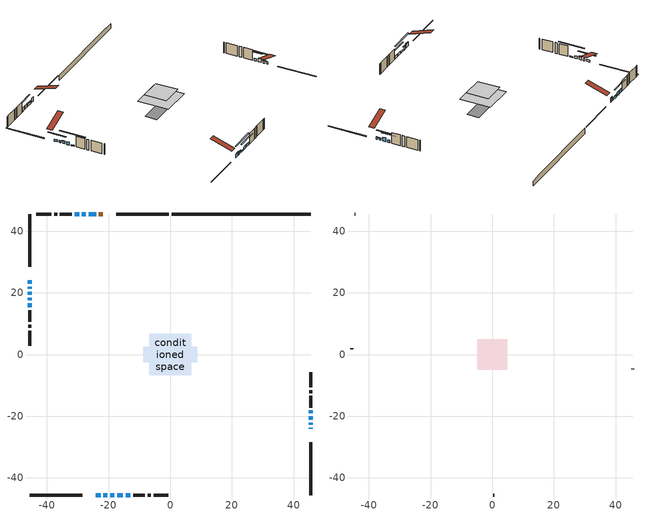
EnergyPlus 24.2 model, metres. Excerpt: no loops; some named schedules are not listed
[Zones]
conditioned space
 floor adiabatic (AdiabaticFloorConstruction): -6.8,-6.8 -6.8,6.8 6.8,6.8 6.8,-6.8 z3.36
 floor foundation (Slab1 construction): -8.69,-2.59 -8.69,2.59 8.69,2.59 8.69,-2.59 z-1.52
 wall outside (RimJoist1 construction): -0.45,45.59 -17.55,45.59 / -45.59,-45.59 -28.48,-45.59 / -45.59,45.59 -45.59,28.48 / 45.59,-45.59 45.59,-28.48 z0.92:1.22
 wall outside (AdiabaticWallConstruction 1): -21.92,45.59 -23.15,45.59 z0.92:2.95
 wall outside (AdiabaticWallConstruction): 45.59,-24.12 45.59,-23.69 / -21.66,-45.59 -20.44,-45.59 / -45.59,20.43 -45.59,19.41 / -45.59,18.48 -45.59,17.56 / 45.59,-19.08 45.59,-18.16 / -17.26,-45.59 -15.43,-45.59 / -14.51,-45.59 -12.98,-45.59 z0.92:2.14; -24.11,-45.59 -22.59,-45.59 z0.92:2.44; -45.59,24.11 -45.59,22.89 / 45.59,-22.76 45.59,-22.15 / -24.08,45.59 -26.52,45.59 / -45.59,21.97 -45.59,21.35 z0.92:1.84; -19.51,-45.59 -18.19,-45.59 / -45.59,16.64 -45.59,15.32 z0.92:1.43; 45.59,-21.22 45.59,-20 / -27.45,45.59 -28.67,45.59 / -29.59,45.59 -31.07,45.59 z0.92:2.62
 wall outside (Wall1 construction): -32,45.59 -35.78,45.59 / -12.05,-45.59 -8.27,-45.59 / -45.59,14.39 -45.59,10.6 / 45.59,-17.23 45.59,-13.45 z0.92:5.8
 wall outside (Wall2 construction): -36.71,45.59 -37.7,45.59 / -7.34,-45.59 -6.35,-45.59 / -45.59,9.67 -45.59,8.68 / 45.59,-12.52 45.59,-11.53 z0.92:5.8
 wall outside (Wall3 construction): -38.63,45.59 -43.48,45.59 / -5.42,-45.59 -0.57,-45.59 / -45.59,7.75 -45.59,2.9 / 45.59,-10.6 45.59,-5.75 z0.92:5.8
 wall foundation (FoundationWall1 construction): 0.48,45.59,-1.52 0.48,45.59,0.92 41.08,45.59,0.92 41.08,45.59,0.62 45.59,45.59,0.62 45.59,45.59,-1.52
 window (WindowConstruction 13): 45.59,-24.11 45.59,-23.69 z0.92:2.14
 window (WindowConstruction 6): -24.11,-45.59 -22.59,-45.59 z0.92:2.44
 window (WindowConstruction 7): -45.59,24.11 -45.59,22.89 z0.92:1.83
 window (WindowConstruction 8): 45.59,-22.76 45.59,-22.15 z0.92:1.83
 window (WindowConstruction 9): -24.08,45.59 -26.52,45.59 z0.92:1.83
 window (WindowConstruction 10): -21.66,-45.59 -20.44,-45.59 z0.92:2.14
 window (WindowConstruction 11): -45.59,21.97 -45.59,21.36 z0.92:1.83
 window (WindowConstruction 12): -45.59,20.43 -45.59,19.41 z0.92:2.14
 window (WindowConstruction 15): -19.51,-45.59 -18.19,-45.59 z0.92:1.43
 window (WindowConstruction 14): -45.59,18.48 -45.59,17.57 z0.92:2.14
 window (WindowConstruction 16): -45.59,16.64 -45.59,15.32 z0.92:1.43
 window (WindowConstruction): 45.59,-21.22 45.59,-20 z0.92:2.62
 window (WindowConstruction 1): 45.59,-19.08 45.59,-18.16 z0.92:2.14
 window (WindowConstruction 2): -27.45,45.59 -28.67,45.59 z0.92:2.62
 window (WindowConstruction 3): -29.6,45.59 -31.07,45.59 z0.92:2.62
 window (WindowConstruction 4): -17.26,-45.59 -15.44,-45.59 z0.92:2.14
 window (WindowConstruction 5): -14.51,-45.59 -12.98,-45.59 z0.92:2.14
 door (Door): -21.93,45.59 -23.15,45.59 z0.92:2.95
 ceiling adiabatic (AdiabaticFloorConstruction): 6.8,-6.8 6.8,6.8 -6.8,6.8 -6.8,-6.8 z3.36
attic - vented
 floor to conditioned space (Floor1 construction Reversed): -4.89,-4.89 -4.89,4.89 4.89,4.89 4.89,-4.89 z5.8
 wall outside (Wall4 construction): -44.41,45.59 -44.66,45.59 / 0.36,-45.59 0.61,-45.59 / -45.59,1.97 -45.59,1.72 / 45.59,-4.82 45.59,-4.57 z0.92:5.8
 roof outside (Roof1 construction): -21,45.59,5.8 -21,36.06,8.97 -18.48,36.06,8.97 -18.48,45.59,5.8; -25.04,-45.59,5.8 -25.04,-36.06,8.97 -27.56,-36.06,8.97 -27.56,-45.59,5.8; -45.59,25.04,5.8 -36.06,25.04,8.97 -36.06,27.56,8.97 -45.59,27.56,5.8; 45.59,-25.04,5.8 36.06,-25.04,8.97 36.06,-27.56,8.97 45.59,-27.56,5.8
shading: -22.39,-45.59 -24.31,-45.59 -24.31,-46 -22.39,-46 z2.65; -45.59,20.26 -45.59,26.75 -46,26.75 -46,20.26 z4.47; 45.59,-21.95 45.59,-22.96 46,-22.96 46,-21.95 z2.04; -26.72,45.59 -23.88,45.59 -23.88,46 -26.72,46 z2.04; -20.24,-45.59 -21.86,-45.59 -21.86,-46 -20.24,-46 z2.34; -45.59,18.72 -45.59,24.61 -46,24.61 -46,18.72 z4.47; -45.59,19.21 -45.59,20.63 -46,20.63 -46,19.21 z2.34; -13.11,-45.59 -24.59,-45.59 -24.59,-46 -13.11,-46 z6.51; -45.59,10.24 -45.59,21.72 -46,21.72 -46,10.24 z6.51; 45.59,-17.37 45.59,-23.86 46,-23.86 46,-17.37 z5.26; 45.59,-15.52 45.59,-21.72 46,-21.72 46,-15.52 z4.78; -31.31,45.59 -24.81,45.59 -24.81,46 -31.31,46 z5.26; -33.71,45.59 -26.96,45.59 -26.96,46 -33.71,46 z5.26; -12.8,-45.59 -19.9,-45.59 -19.9,-46 -12.8,-46 z4.78; -10.34,-45.59 -17.15,-45.59 -17.15,-46 -10.34,-46 z4.78
[Building]
Building 1: Terrain=Suburbs
[Site:Location]
Edmonton Intl AP_AB: Latitude {deg}=53.31; Longitude {deg}=-113.58; Time Zone {hr}=-7; Elevation {m}=723; Keep Site Location Information=Yes
[Site:GroundTemperature:Shallow]
-1.56185, -3.61833, -3.78302, -2.80711, 1.11059, 5.01004, 8.39065, 10.5322, 10.7141, 8.97234, 5.67794, 1.89811
[Site:WaterMainsTemperature]
Calculation Method=Schedule; Temperature Schedule=mains temperature schedule
[Material] Roughness=Rough; Thermal Absorptance=0.9
Name | Thickness {m} | Conductivity {W/m-K} | Density {kg/m3} | Specific Heat {J/kg-K} | Solar Absorptance | Visible Absorptance
asphalt or fiberglass shingles | 0.00635 | 0.162714 | 1121.4 | 1465.45 | 0.4 | 0.4
ceiling stud and cavity | 0.1397 | 0.0798965 | 65.682 | 1177.47 | 0.7 | 0.7
concrete 4.0 in. | 0.1016 | 1.803125 | 2242.8 | 837.4 | 0.7 | 0.7
concrete 8.0 in. | 0.2032 | 1.803125 | 2242.8 | 837.4 | 0.7 | 0.7
door material | 0.04445 | 0.327969 | 512.64 | 1214.23 | 0.7 | 0.7
exterior vertical ins | 0.0460229 | 0.029427 | 32.04 | 1214.23 | 0.7 | 0.7
floor covering | 0.0127 | 0.0433444 | 54.468 | 1339.84 | 0.6 | 0.6
floor rigid ins; wall rigid ins | 0.512978 | 0.029427 | 32.04 | 1214.23 | 0.7 | 0.7
floor stud and cavity | 0.1397 | 1.75129 | 37.0049 | 1207.88 | 0.7 | 0.7
furniture material conditioned space 1 | 0.1524 | 0.115458 | 640.8 | 1214.23 | 0.6 | 0.6
gypsum board | 0.0127 | 0.160291 | 801 | 837.4 | 0.6 | 0.6
gypsum board 1 | 0.0127 | 0.160291 | 801 | 837.4 | 0.7 | 0.7
osb sheathing 0.5 in. | 0.0127 | 0.115458 | 512.64 | 1214.23 | 0.7 | 0.7
osb sheathing 0.75 in. | 0.01905 | 0.115458 | 512.64 | 1214.23 | 0.7 | 0.7
osb sheathing 2.0 in. | 0.0508 | 0.115458 | 512.64 | 1214.23 | 0.7 | 0.7
rim joist stud and cavity | 0.0508 | 0.0296634 | 125.044 | 1163.47 | 0.6 | 0.6
wall stud and cavity | 0.1397 | 0.0937807 | 139.0536 | 1170.24 | 0.7 | 0.7
wall stud and cavity 1 | 0.1397 | 0.110654 | 139.0536 | 1170.24 | 0.7 | 0.7
wall stud and cavity 2 | 0.1397 | 0.09367 | 139.0536 | 1170.24 | 0.7 | 0.7
wall stud and cavity 3 | 0.0889 | 6.1454 | 50.32683 | 1063.81 | 0.6 | 0.6
wall stud and cavity 4 | 0.0889 | 0.380278 | 52.3479 | 1209.89 | 0.7 | 0.7
wall stud and cavity 5 | 0.0889 | 0.391764 | 83.0341 | 1211.67 | 0.7 | 0.7
wood siding | 0.0254 | 0.102417 | 544.68 | 1172.36 | 0.4 | 0.4
wood siding 1 | 0.00254 | 0.102417 | 544.68 | 1172.36 | 0.4 | 0.4
wood siding 2; wood siding 3; wood siding 4 | 0.0254 | 0.102417 | 544.68 | 1172.36 | 0.7 | 0.7
[WindowMaterial:SimpleGlazingSystem]
Name | U-Factor {W/m2-K} | Solar Heat Gain Coefficient
WindowMaterial | 1.98844 | 0.45
WindowMaterial 1 | 2.07474 | 0.43
WindowMaterial 10 | 2.13095 | 0.42
WindowMaterial 11 | 5.521855 | 0.62
WindowMaterial 2 | 1.96232 | 0.45
WindowMaterial 3 | 1.99979 | 0.45
WindowMaterial 4 | 1.97083 | 0.45
WindowMaterial 5 | 2.99685 | 0.54
WindowMaterial 6 | 2.205903 | 0.4
WindowMaterial 7 | 2.02761 | 0.44
WindowMaterial 8 | 2.22464 | 0.4
WindowMaterial 9 | 2.54715 | 0.34
[Construction]
AdiabaticFloorConstruction: floor stud and cavity, floor rigid ins, osb sheathing 0.75 in., floor covering
AdiabaticWallConstruction: wood siding 3, wall rigid ins, wall stud and cavity 4, gypsum board
AdiabaticWallConstruction 1: wood siding 4, wall rigid ins, wall stud and cavity 4, gypsum board
Door: door material
Floor1 construction Reversed: gypsum board, ceiling stud and cavity
FoundationWall1 construction: concrete 8.0 in., gypsum board 1
furniture construction conditioned space 1: furniture material conditioned space 1
PartitionWallConstruction: gypsum board, wall stud and cavity 5, gypsum board
RimJoist1 construction: wood siding 2, osb sheathing 2.0 in., rim joist stud and cavity
Roof1 construction: asphalt or fiberglass shingles
Slab1 construction: concrete 4.0 in.
Wall1 construction: wood siding, osb sheathing 0.5 in., wall stud and cavity, gypsum board
Wall2 construction: wood siding, osb sheathing 0.5 in., wall stud and cavity 1, gypsum board
Wall3 construction: wood siding, osb sheathing 0.5 in., wall stud and cavity 2, gypsum board
Wall4 construction: wood siding 1, wall stud and cavity 3
WindowConstruction; WindowConstruction 2: WindowMaterial
WindowConstruction 1; WindowConstruction 4; WindowConstruction 9: WindowMaterial 1
WindowConstruction 10: WindowMaterial 7
WindowConstruction 11; WindowConstruction 8: WindowMaterial 6
WindowConstruction 12: WindowMaterial 8
WindowConstruction 13: WindowMaterial 9
WindowConstruction 14: WindowMaterial 10
WindowConstruction 15; WindowConstruction 16: WindowMaterial 11
WindowConstruction 3: WindowMaterial 2
WindowConstruction 5: WindowMaterial 3
WindowConstruction 6: WindowMaterial 4
WindowConstruction 7: WindowMaterial 5
[Zone] Multiplier=1; Part of Total Floor Area=Yes
Name | Volume {m3}
attic - vented | 49.4271
conditioned space | 713.2
[Space]
Name | Zone | Volume {m3}
attic - vented 1 | attic - vented | 49.4271
conditioned space 1 | conditioned space | 713.2
[ZoneInfiltration:EffectiveLeakageArea]
infil attic - vented 1: Zone or Space=attic - vented 1; Schedule=Always On Discrete; Effective Air Leakage Area {cm2}=3332.52; Stack Coefficient=0.000560112; Wind Coefficient=1.59903e-05
[ZoneMixing]
whole house fan mix: Zone or Space=attic - vented; Schedule=Always On Continuous; Design Flow Rate Calculation Method=Flow/Zone; Design Flow Rate {m3/s}=0; Source Zone or Space=conditioned space
[SurfaceProperty:ExposedFoundationPerimeter]
Slab1: Exposed Perimeter Calculation Method=TotalExposedPerimeter; Total Exposed Perimeter {m}=45.11
[InternalMass] Zone or ZoneList=conditioned space; Space or SpaceList=conditioned space 1
Name | Construction | Surface Area {m2}
furniture mass conditioned space 1 | furniture construction conditioned space 1 | 109.964
partition wall mass | PartitionWallConstruction | 274.91
[Lights]
interior lighting: Zone or ZoneList or Space or SpaceList=conditioned space 1; Schedule=interior lighting schedule; Design Level Calculation Method=LightingLevel; Lighting Level {W}=343.2; Return Air Fraction=0; Fraction Radiant=0.6; Fraction Visible=0.2; Fraction Replaceable=1
[People]
occupants: Zone or ZoneList or Space or SpaceList=conditioned space 1; Number of People Schedule=occupants schedule; Number of People Calculation Method=People; Number of People=3; Fraction Radiant=0.314171; Sensible Heat Fraction=0.56303; Activity Level Schedule=occupants activity schedule; Carbon Dioxide Generation Rate {m3/s-W}=0; Enable ASHRAE 55 Comfort Warnings=No; Mean Radiant Temperature Calculation Type=EnclosureAveraged
[ElectricEquipment] Zone or ZoneList or Space or SpaceList=conditioned space 1; Design Level Calculation Method=EquipmentLevel
Name | Schedule | Design Level {W} | Fraction Latent | Fraction Radiant | Fraction Lost
clothes dryer | clothes dryer schedule | 140.772 | 0.015 | 0.081 | 0.85
clothes washer | clothes washer schedule | 32.1985 | 0.03 | 0.162 | 0.7
cooking range | cooking range schedule | 215.147 | 0.08 | 0.432 | 0.2
dishwasher | dishwasher schedule | 66.8632 | 0.3 | 0.18 | 0.4
fridge | fridge schedule | 72.9452 | 0 | 0.6 | 0
mech vent bath fan 0 | mech vent bath fan 0 schedule | 50.2 | 0 | 0 | 1
mech vent bath fan 1 | mech vent bath fan 1 schedule | 50.2 | 0 | 0 | 1
mech vent house fan | mech vent house fan schedule | 0 | 0 | 0 | 1
mech vent house fan cfis | mech vent house fan cfis schedule | 0 | 0 | 0 | 0
mech vent range fan 0 | mech vent range fan 0 schedule | 57 | 0 | 0 | 1
misc plug loads | misc plug loads schedule | 494.7 | 0.045 | 0.513 | 0.1
whole house fan | Always On Discrete | 0 | 0 | 0 | 1
[OtherEquipment] Zone or ZoneList or Space or SpaceList=conditioned space 1; Design Level Calculation Method=EquipmentLevel
Name | Fuel Type | Schedule | Design Level {W} | Fraction Latent | Fraction Radiant | Fraction Lost
clothes dryer 1 | Electricity | clothes dryer schedule | 0 | 0.015 | 0.081 | 0.85
cooking range 1 | Electricity | cooking range schedule | 0 | 0.08 | 0.432 | 0.2
general water use latent | None | general water use schedule | 62.594 | 1 | 0 | 0
general water use sensible | None | general water use schedule | -61.6891 | 0 | 0.6 | 0
mech vent house fan latent load | None | Always On Discrete | 0 | 1 | 0 | 0
mech vent house fan sensible load | None | Always On Discrete | 0 | 0 | 0 | 0
water heater energy adjustment1 | NaturalGas | Always On Discrete | 0.01 | 0 | 0 | 1
[ZoneInfiltration:DesignFlowRate] Zone or ZoneList or Space or SpaceList=conditioned space 1; Schedule=Always On Discrete; Design Flow Rate Calculation Method=Flow/Zone; Design Flow Rate {m3/s}=0
infil flow; natural vent flow; whole house fan flow
[Foundation:Kiva]
Foundation Kiva 1: Initial Indoor Air Temperature {C}=18; Wall Height Above Grade {m}=0.919978; Wall Depth Below Slab {m}=0.2032; Custom Block Material Name 1=exterior vertical ins; Custom Block Depth 1 {m}=2.43998; Custom Block X Position 1 {m}=0.2159; Custom Block Z Position 1 {m}=0
[Foundation:Kiva:Settings]
Soil Conductivity {W/m-K}=0.849921; Soil Density {kg/m3}=1842.3; Soil Specific Heat {J/kg-K}=418.7; Ground Solar Absorptivity=0.9; Ground Thermal Absorptivity=0.9; Ground Surface Roughness {m}=0.03; Far-Field Width {m}=40; Deep-Ground Boundary Condition=ZeroFlux; Deep-Ground Depth {m}=40; Minimum Cell Dimension {m}=0.2; Maximum Cell Growth Coefficient=3; Simulation Timestep=Timestep
[Exterior:Lights]
exterior lighting: Schedule=exterior lighting schedule; Design Level {W}=75.6
[Schedule:Constant]
Name | Hourly Value
Always On Continuous; mech vent house fan schedule; mech vent house fan cfis schedule; Always On Discrete | 1
occupants activity schedule | 117.228
fridge schedule | 0
[Schedule:Week:Daily]
interior lighting schedule Week Rule - Jan1-Jan27: interior lighting schedule day, interior lighting schedule day, interior lighting schedule day, interior lighting schedule day, interior lighting schedule day, interior lighting schedule day, interior lighting schedule day, interior lighting schedule default day, interior lighting schedule default day, interior lighting schedule default day, interior lighting schedule default day, interior lighting schedule default day
interior lighting schedule Week Rule - Jan28-Feb3: interior lighting schedule day, interior lighting schedule day, interior lighting schedule day, interior lighting schedule day, interior lighting schedule day 1, interior lighting schedule day 1, interior lighting schedule day 1, interior lighting schedule default day, interior lighting schedule default day, interior lighting schedule default day, interior lighting schedule default day, interior lighting schedule default day
interior lighting schedule Week Rule - Feb4-Feb24: interior lighting schedule day 1, interior lighting schedule day 1, interior lighting schedule day 1, interior lighting schedule day 1, interior lighting schedule day 1, interior lighting schedule day 1, interior lighting schedule day 1, interior lighting schedule default day, interior lighting schedule default day, interior lighting schedule default day, interior lighting schedule default day, interior lighting schedule default day
interior lighting schedule Week Rule - Feb25-Mar3: interior lighting schedule day 1, interior lighting schedule day 1, interior lighting schedule day 1, interior lighting schedule day 1, interior lighting schedule day 2, interior lighting schedule day 2, interior lighting schedule day 2, interior lighting schedule default day, interior lighting schedule default day, interior lighting schedule default day, interior lighting schedule default day, interior lighting schedule default day
interior lighting schedule Week Rule - Mar4-Mar31: interior lighting schedule day 2, interior lighting schedule day 2, interior lighting schedule day 2, interior lighting schedule day 2, interior lighting schedule day 2, interior lighting schedule day 2, interior lighting schedule day 2, interior lighting schedule default day, interior lighting schedule default day, interior lighting schedule default day, interior lighting schedule default day, interior lighting schedule default day
interior lighting schedule Week Rule - Apr1-Apr28: interior lighting schedule day 3, interior lighting schedule day 3, interior lighting schedule day 3, interior lighting schedule day 3, interior lighting schedule day 3, interior lighting schedule day 3, interior lighting schedule day 3, interior lighting schedule default day, interior lighting schedule default day, interior lighting schedule default day, interior lighting schedule default day, interior lighting schedule default day
interior lighting schedule Week Rule - Apr29-May5: interior lighting schedule day 3, interior lighting schedule day 3, interior lighting schedule day 4, interior lighting schedule day 4, interior lighting schedule day 4, interior lighting schedule day 4, interior lighting schedule day 4, interior lighting schedule default day, interior lighting schedule default day, interior lighting schedule default day, interior lighting schedule default day, interior lighting schedule default day
interior lighting schedule Week Rule - May6-May26: interior lighting schedule day 4, interior lighting schedule day 4, interior lighting schedule day 4, interior lighting schedule day 4, interior lighting schedule day 4, interior lighting schedule day 4, interior lighting schedule day 4, interior lighting schedule default day, interior lighting schedule default day, interior lighting schedule default day, interior lighting schedule default day, interior lighting schedule default day
interior lighting schedule Week Rule - May27-Jun2: interior lighting schedule day 4, interior lighting schedule day 4, interior lighting schedule day 4, interior lighting schedule day 4, interior lighting schedule day 4, interior lighting schedule day 5, interior lighting schedule day 5, interior lighting schedule default day, interior lighting schedule default day, interior lighting schedule default day, interior lighting schedule default day, interior lighting schedule default day
interior lighting schedule Week Rule - Jun3-Jun30: interior lighting schedule day 5, interior lighting schedule day 5, interior lighting schedule day 5, interior lighting schedule day 5, interior lighting schedule day 5, interior lighting schedule day 5, interior lighting schedule day 5, interior lighting schedule default day, interior lighting schedule default day, interior lighting schedule default day, interior lighting schedule default day, interior lighting schedule default day
interior lighting schedule Week Rule - Jul1-Jul28: interior lighting schedule day 6, interior lighting schedule day 6, interior lighting schedule day 6, interior lighting schedule day 6, interior lighting schedule day 6, interior lighting schedule day 6, interior lighting schedule day 6, interior lighting schedule default day, interior lighting schedule default day, interior lighting schedule default day, interior lighting schedule default day, interior lighting schedule default day
interior lighting schedule Week Rule - Jul29-Aug4: interior lighting schedule day 6, interior lighting schedule day 6, interior lighting schedule day 6, interior lighting schedule day 7, interior lighting schedule day 7, interior lighting schedule day 7, interior lighting schedule day 7, interior lighting schedule default day, interior lighting schedule default day, interior lighting schedule default day, interior lighting schedule default day, interior lighting schedule default day
interior lighting schedule Week Rule - Aug5-Aug25: interior lighting schedule day 7, interior lighting schedule day 7, interior lighting schedule day 7, interior lighting schedule day 7, interior lighting schedule day 7, interior lighting schedule day 7, interior lighting schedule day 7, interior lighting schedule default day, interior lighting schedule default day, interior lighting schedule default day, interior lighting schedule default day, interior lighting schedule default day
interior lighting schedule Week Rule - Aug26-Sep1: interior lighting schedule day 7, interior lighting schedule day 7, interior lighting schedule day 7, interior lighting schedule day 7, interior lighting schedule day 7, interior lighting schedule day 7, interior lighting schedule day 8, interior lighting schedule default day, interior lighting schedule default day, interior lighting schedule default day, interior lighting schedule default day, interior lighting schedule default day
interior lighting schedule Week Rule - Sep2-Sep29: interior lighting schedule day 8, interior lighting schedule day 8, interior lighting schedule day 8, interior lighting schedule day 8, interior lighting schedule day 8, interior lighting schedule day 8, interior lighting schedule day 8, interior lighting schedule default day, interior lighting schedule default day, interior lighting schedule default day, interior lighting schedule default day, interior lighting schedule default day
interior lighting schedule Week Rule - Sep30-Oct6: interior lighting schedule day 8, interior lighting schedule day 9, interior lighting schedule day 9, interior lighting schedule day 9, interior lighting schedule day 9, interior lighting schedule day 9, interior lighting schedule day 9, interior lighting schedule default day, interior lighting schedule default day, interior lighting schedule default day, interior lighting schedule default day, interior lighting schedule default day
interior lighting schedule Week Rule - Oct7-Oct27: interior lighting schedule day 9, interior lighting schedule day 9, interior lighting schedule day 9, interior lighting schedule day 9, interior lighting schedule day 9, interior lighting schedule day 9, interior lighting schedule day 9, interior lighting schedule default day, interior lighting schedule default day, interior lighting schedule default day, interior lighting schedule default day, interior lighting schedule default day
interior lighting schedule Week Rule - Oct28-Nov3: interior lighting schedule day 9, interior lighting schedule day 9, interior lighting schedule day 9, interior lighting schedule day 9, interior lighting schedule day 10, interior lighting schedule day 10, interior lighting schedule day 10, interior lighting schedule default day, interior lighting schedule default day, interior lighting schedule default day, interior lighting schedule default day, interior lighting schedule default day
interior lighting schedule Week Rule - Nov4-Nov24: interior lighting schedule day 10, interior lighting schedule day 10, interior lighting schedule day 10, interior lighting schedule day 10, interior lighting schedule day 10, interior lighting schedule day 10, interior lighting schedule day 10, interior lighting schedule default day, interior lighting schedule default day, interior lighting schedule default day, interior lighting schedule default day, interior lighting schedule default day
interior lighting schedule Week Rule - Nov25-Dec1: interior lighting schedule day 10, interior lighting schedule day 10, interior lighting schedule day 10, interior lighting schedule day 10, interior lighting schedule day 10, interior lighting schedule day 10, interior lighting schedule day 11, interior lighting schedule default day, interior lighting schedule default day, interior lighting schedule default day, interior lighting schedule default day, interior lighting schedule default day
interior lighting schedule Week Rule - Dec2-Dec31: interior lighting schedule day 11, interior lighting schedule day 11, interior lighting schedule day 11, interior lighting schedule day 11, interior lighting schedule day 11, interior lighting schedule day 11, interior lighting schedule day 11, interior lighting schedule default day, interior lighting schedule default day, interior lighting schedule default day, interior lighting schedule default day, interior lighting schedule default day
occupants schedule Week Rule - Jan1-Dec31: occupants schedule day, occupants schedule day, occupants schedule day, occupants schedule day, occupants schedule day, occupants schedule day, occupants schedule day, occupants schedule default day, occupants schedule default day, occupants schedule default day, occupants schedule default day, occupants schedule default day
clothes dryer schedule Week Rule - Jan1-Dec31: clothes dryer schedule day, clothes dryer schedule day, clothes dryer schedule day, clothes dryer schedule day, clothes dryer schedule day, clothes dryer schedule day, clothes dryer schedule day, clothes dryer schedule default day, clothes dryer schedule default day, clothes dryer schedule default day, clothes dryer schedule default day, clothes dryer schedule default day
clothes washer schedule Week Rule - Jan1-Dec31: clothes washer schedule day, clothes washer schedule day, clothes washer schedule day, clothes washer schedule day, clothes washer schedule day, clothes washer schedule day, clothes washer schedule day, clothes washer schedule default day, clothes washer schedule default day, clothes washer schedule default day, clothes washer schedule default day, clothes washer schedule default day
cooking range schedule Week Rule - Jan1-Dec31: cooking range schedule day, cooking range schedule day, cooking range schedule day, cooking range schedule day, cooking range schedule day, cooking range schedule day, cooking range schedule day, cooking range schedule default day, cooking range schedule default day, cooking range schedule default day, cooking range schedule default day, cooking range schedule default day
dishwasher schedule Week Rule - Jan1-Dec31: dishwasher schedule day, dishwasher schedule day, dishwasher schedule day, dishwasher schedule day, dishwasher schedule day, dishwasher schedule day, dishwasher schedule day, dishwasher schedule default day, dishwasher schedule default day, dishwasher schedule default day, dishwasher schedule default day, dishwasher schedule default day
mech vent bath fan 0 schedule Week Rule - Jan1-Dec31: mech vent bath fan 0 schedule day, mech vent bath fan 0 schedule day, mech vent bath fan 0 schedule day, mech vent bath fan 0 schedule day, mech vent bath fan 0 schedule day, mech vent bath fan 0 schedule day, mech vent bath fan 0 schedule day, mech vent bath fan 0 schedule default day, mech vent bath fan 0 schedule default day, mech vent bath fan 0 schedule default day, mech vent bath fan 0 schedule default day, mech vent bath fan 0 schedule default day
mech vent bath fan 1 schedule Week Rule - Jan1-Dec31: mech vent bath fan 1 schedule day, mech vent bath fan 1 schedule day, mech vent bath fan 1 schedule day, mech vent bath fan 1 schedule day, mech vent bath fan 1 schedule day, mech vent bath fan 1 schedule day, mech vent bath fan 1 schedule day, mech vent bath fan 1 schedule default day, mech vent bath fan 1 schedule default day, mech vent bath fan 1 schedule default day, mech vent bath fan 1 schedule default day, mech vent bath fan 1 schedule default day
mech vent range fan 0 schedule Week Rule - Jan1-Dec31: mech vent range fan 0 schedule day, mech vent range fan 0 schedule day, mech vent range fan 0 schedule day, mech vent range fan 0 schedule day, mech vent range fan 0 schedule day, mech vent range fan 0 schedule day, mech vent range fan 0 schedule day, mech vent range fan 0 schedule default day, mech vent range fan 0 schedule default day, mech vent range fan 0 schedule default day, mech vent range fan 0 schedule default day, mech vent range fan 0 schedule default day
misc plug loads schedule Week Rule - Jan1-Dec31: misc plug loads schedule day, misc plug loads schedule day, misc plug loads schedule day, misc plug loads schedule day, misc plug loads schedule day, misc plug loads schedule day, misc plug loads schedule day, misc plug loads schedule default day, misc plug loads schedule default day, misc plug loads schedule default day, misc plug loads schedule default day, misc plug loads schedule default day
general water use schedule Week Rule - Jan1-Dec31: general water use schedule day, general water use schedule day, general water use schedule day, general water use schedule day, general water use schedule day, general water use schedule day, general water use schedule day, general water use schedule default day, general water use schedule default day, general water use schedule default day, general water use schedule default day, general water use schedule default day
exterior lighting schedule Week Rule - Jan1-Jan27: exterior lighting schedule day, exterior lighting schedule day, exterior lighting schedule day, exterior lighting schedule day, exterior lighting schedule day, exterior lighting schedule day, exterior lighting schedule day, exterior lighting schedule default day, exterior lighting schedule default day, exterior lighting schedule default day, exterior lighting schedule default day, exterior lighting schedule default day
exterior lighting schedule Week Rule - Jan28-Feb3: exterior lighting schedule day, exterior lighting schedule day, exterior lighting schedule day, exterior lighting schedule day, exterior lighting schedule day 1, exterior lighting schedule day 1, exterior lighting schedule day 1, exterior lighting schedule default day, exterior lighting schedule default day, exterior lighting schedule default day, exterior lighting schedule default day, exterior lighting schedule default day
exterior lighting schedule Week Rule - Feb4-Feb24: exterior lighting schedule day 1, exterior lighting schedule day 1, exterior lighting schedule day 1, exterior lighting schedule day 1, exterior lighting schedule day 1, exterior lighting schedule day 1, exterior lighting schedule day 1, exterior lighting schedule default day, exterior lighting schedule default day, exterior lighting schedule default day, exterior lighting schedule default day, exterior lighting schedule default day
exterior lighting schedule Week Rule - Feb25-Mar3: exterior lighting schedule day 1, exterior lighting schedule day 1, exterior lighting schedule day 1, exterior lighting schedule day 1, exterior lighting schedule day 2, exterior lighting schedule day 2, exterior lighting schedule day 2, exterior lighting schedule default day, exterior lighting schedule default day, exterior lighting schedule default day, exterior lighting schedule default day, exterior lighting schedule default day
exterior lighting schedule Week Rule - Mar4-Mar31: exterior lighting schedule day 2, exterior lighting schedule day 2, exterior lighting schedule day 2, exterior lighting schedule day 2, exterior lighting schedule day 2, exterior lighting schedule day 2, exterior lighting schedule day 2, exterior lighting schedule default day, exterior lighting schedule default day, exterior lighting schedule default day, exterior lighting schedule default day, exterior lighting schedule default day
exterior lighting schedule Week Rule - Apr1-Apr28: exterior lighting schedule day 3, exterior lighting schedule day 3, exterior lighting schedule day 3, exterior lighting schedule day 3, exterior lighting schedule day 3, exterior lighting schedule day 3, exterior lighting schedule day 3, exterior lighting schedule default day, exterior lighting schedule default day, exterior lighting schedule default day, exterior lighting schedule default day, exterior lighting schedule default day
exterior lighting schedule Week Rule - Apr29-May5: exterior lighting schedule day 3, exterior lighting schedule day 3, exterior lighting schedule day 4, exterior lighting schedule day 4, exterior lighting schedule day 4, exterior lighting schedule day 4, exterior lighting schedule day 4, exterior lighting schedule default day, exterior lighting schedule default day, exterior lighting schedule default day, exterior lighting schedule default day, exterior lighting schedule default day
exterior lighting schedule Week Rule - May6-May26: exterior lighting schedule day 4, exterior lighting schedule day 4, exterior lighting schedule day 4, exterior lighting schedule day 4, exterior lighting schedule day 4, exterior lighting schedule day 4, exterior lighting schedule day 4, exterior lighting schedule default day, exterior lighting schedule default day, exterior lighting schedule default day, exterior lighting schedule default day, exterior lighting schedule default day
exterior lighting schedule Week Rule - May27-Jun2: exterior lighting schedule day 4, exterior lighting schedule day 4, exterior lighting schedule day 4, exterior lighting schedule day 4, exterior lighting schedule day 4, exterior lighting schedule day 5, exterior lighting schedule day 5, exterior lighting schedule default day, exterior lighting schedule default day, exterior lighting schedule default day, exterior lighting schedule default day, exterior lighting schedule default day
exterior lighting schedule Week Rule - Jun3-Jun30: exterior lighting schedule day 5, exterior lighting schedule day 5, exterior lighting schedule day 5, exterior lighting schedule day 5, exterior lighting schedule day 5, exterior lighting schedule day 5, exterior lighting schedule day 5, exterior lighting schedule default day, exterior lighting schedule default day, exterior lighting schedule default day, exterior lighting schedule default day, exterior lighting schedule default day
exterior lighting schedule Week Rule - Jul1-Jul28: exterior lighting schedule day 6, exterior lighting schedule day 6, exterior lighting schedule day 6, exterior lighting schedule day 6, exterior lighting schedule day 6, exterior lighting schedule day 6, exterior lighting schedule day 6, exterior lighting schedule default day, exterior lighting schedule default day, exterior lighting schedule default day, exterior lighting schedule default day, exterior lighting schedule default day
exterior lighting schedule Week Rule - Jul29-Aug4: exterior lighting schedule day 6, exterior lighting schedule day 6, exterior lighting schedule day 6, exterior lighting schedule day 7, exterior lighting schedule day 7, exterior lighting schedule day 7, exterior lighting schedule day 7, exterior lighting schedule default day, exterior lighting schedule default day, exterior lighting schedule default day, exterior lighting schedule default day, exterior lighting schedule default day
exterior lighting schedule Week Rule - Aug5-Aug25: exterior lighting schedule day 7, exterior lighting schedule day 7, exterior lighting schedule day 7, exterior lighting schedule day 7, exterior lighting schedule day 7, exterior lighting schedule day 7, exterior lighting schedule day 7, exterior lighting schedule default day, exterior lighting schedule default day, exterior lighting schedule default day, exterior lighting schedule default day, exterior lighting schedule default day
exterior lighting schedule Week Rule - Aug26-Sep1: exterior lighting schedule day 7, exterior lighting schedule day 7, exterior lighting schedule day 7, exterior lighting schedule day 7, exterior lighting schedule day 7, exterior lighting schedule day 7, exterior lighting schedule day 8, exterior lighting schedule default day, exterior lighting schedule default day, exterior lighting schedule default day, exterior lighting schedule default day, exterior lighting schedule default day
[Schedule:Year]
interior lighting schedule: interior lighting schedule Week Rule - Jan1-Jan27, 1, 1, 1, 27, interior lighting schedule Week Rule - Jan28-Feb3, 1, 28, 2, 3, interior lighting schedule Week Rule - Feb4-Feb24, 2, 4, 2, 24, interior lighting schedule Week Rule - Feb25-Mar3, 2, 25, 3, 3, interior lighting schedule Week Rule - Mar4-Mar31, 3, 4, 3, 31, interior lighting schedule Week Rule - Apr1-Apr28, 4, 1, 4, 28, interior lighting schedule Week Rule - Apr29-May5, 4, 29, 5, 5, interior lighting schedule Week Rule - May6-May26, 5, 6, 5, 26, interior lighting schedule Week Rule - May27-Jun2, 5, 27, 6, 2, interior lighting schedule Week Rule - Jun3-Jun30, 6, 3, 6, 30, interior lighting schedule Week Rule - Jul1-Jul28, 7, 1, 7, 28, interior lighting schedule Week Rule - Jul29-Aug4, 7, 29, 8, 4, interior lighting schedule Week Rule - Aug5-Aug25, 8, 5, 8, 25, interior lighting schedule Week Rule - Aug26-Sep1, 8, 26, 9, 1, interior lighting schedule Week Rule - Sep2-Sep29, 9, 2, 9, 29, interior lighting schedule Week Rule - Sep30-Oct6, 9, 30, 10, 6, interior lighting schedule Week Rule - Oct7-Oct27, 10, 7, 10, 27, interior lighting schedule Week Rule - Oct28-Nov3, 10, 28, 11, 3, interior lighting schedule Week Rule - Nov4-Nov24, 11, 4, 11, 24, interior lighting schedule Week Rule - Nov25-Dec1, 11, 25, 12, 1, interior lighting schedule Week Rule - Dec2-Dec31, 12, 2, 12, 31
occupants schedule: occupants schedule Week Rule - Jan1-Dec31, 1, 1, 12, 31
clothes dryer schedule: clothes dryer schedule Week Rule - Jan1-Dec31, 1, 1, 12, 31
clothes washer schedule: clothes washer schedule Week Rule - Jan1-Dec31, 1, 1, 12, 31
cooking range schedule: cooking range schedule Week Rule - Jan1-Dec31, 1, 1, 12, 31
dishwasher schedule: dishwasher schedule Week Rule - Jan1-Dec31, 1, 1, 12, 31
mech vent bath fan 0 schedule: mech vent bath fan 0 schedule Week Rule - Jan1-Dec31, 1, 1, 12, 31
mech vent bath fan 1 schedule: mech vent bath fan 1 schedule Week Rule - Jan1-Dec31, 1, 1, 12, 31
mech vent range fan 0 schedule: mech vent range fan 0 schedule Week Rule - Jan1-Dec31, 1, 1, 12, 31
misc plug loads schedule: misc plug loads schedule Week Rule - Jan1-Dec31, 1, 1, 12, 31
general water use schedule: general water use schedule Week Rule - Jan1-Dec31, 1, 1, 12, 31
exterior lighting schedule: exterior lighting schedule Week Rule - Jan1-Jan27, 1, 1, 1, 27, exterior lighting schedule Week Rule - Jan28-Feb3, 1, 28, 2, 3, exterior lighting schedule Week Rule - Feb4-Feb24, 2, 4, 2, 24, exterior lighting schedule Week Rule - Feb25-Mar3, 2, 25, 3, 3, exterior lighting schedule Week Rule - Mar4-Mar31, 3, 4, 3, 31, exterior lighting schedule Week Rule - Apr1-Apr28, 4, 1, 4, 28, exterior lighting schedule Week Rule - Apr29-May5, 4, 29, 5, 5, exterior lighting schedule Week Rule - May6-May26, 5, 6, 5, 26, exterior lighting schedule Week Rule - May27-Jun2, 5, 27, 6, 2, exterior lighting schedule Week Rule - Jun3-Jun30, 6, 3, 6, 30, exterior lighting schedule Week Rule - Jul1-Jul28, 7, 1, 7, 28, exterior lighting schedule Week Rule - Jul29-Aug4, 7, 29, 8, 4, exterior lighting schedule Week Rule - Aug5-Aug25, 8, 5, 8, 25, exterior lighting schedule Week Rule - Aug26-Sep1, 8, 26, 9, 1, exterior lighting schedule Week Rule - Sep2-Sep29, 9, 2, 9, 29, exterior lighting schedule Week Rule - Sep30-Oct6, 9, 30, 10, 6, exterior lighting schedule Week Rule - Oct7-Oct27, 10, 7, 10, 27, exterior lighting schedule Week Rule - Oct28-Nov3, 10, 28, 11, 3, exterior lighting schedule Week Rule - Nov4-Nov24, 11, 4, 11, 24, exterior lighting schedule Week Rule - Nov25-Dec1, 11, 25, 12, 1, exterior lighting schedule Week Rule - Dec2-Dec31, 12, 2, 12, 31
[Schedule:Compact]
mains temperature schedule: Through: 01/01, For: AllDays, Until: 24:00, 3.97167, Through: 01/02, For: AllDays, Until: 24:00, 3.90778, Through: 01/03, For: AllDays, Until: 24:00, 3.84556, Through: 01/04, For: AllDays, Until: 24:00, 3.78389, Through: 01/05, For: AllDays, Until: 24:00, 3.72278, Through: 01/06, For: AllDays, Until: 24:00, 3.66278, Through: 01/07, For: AllDays, Until: 24:00, 3.60389, Through: 01/08, For: AllDays, Until: 24:00, 3.54556, Through: 01/09, For: AllDays, Until: 24:00, 3.48833, Through: 01/10, For: AllDays, Until: 24:00, 3.43167, Through: 01/11, For: AllDays, Until: 24:00, 3.37611, Through: 01/12, For: AllDays, Until: 24:00, 3.32167, Through: 01/13, For: AllDays, Until: 24:00, 3.26833, Through: 01/14, For: AllDays, Until: 24:00, 3.21556, Through: 01/15, For: AllDays, Until: 24:00, 3.16444, Through: 01/16, For: AllDays, Until: 24:00, 3.11389, Through: 01/17, For: AllDays, Until: 24:00, 3.06444, Through: 01/18, For: AllDays, Until: 24:00, 3.01611, Through: 01/19, For: AllDays, Until: 24:00, 2.96889, Through: 01/20, For: AllDays, Until: 24:00, 2.92278, Through: 01/21, For: AllDays, Until: 24:00, 2.87722, Through: 01/22, For: AllDays, Until: 24:00, 2.83333, Through: 01/23, For: AllDays, Until: 24:00, 2.79056, Through: 01/24, For: AllDays, Until: 24:00, 2.74889, Through: 01/25, For: AllDays, Until: 24:00, 2.70833, Through: 01/26, For: AllDays, Until: 24:00, 2.66889, Through: 01/27, For: AllDays, Until: 24:00, 2.63056, Through: 01/28, For: AllDays, Until: 24:00, 2.59333, Through: 01/29, For: AllDays, Until: 24:00, 2.55778, Through: 01/30, For: AllDays, Until: 24:00, 2.52278, Through: 01/31, For: AllDays, Until: 24:00, 2.48944, Through: 02/01, For: AllDays, Until: 24:00, 2.45722, Through: 02/02, For: AllDays, Until: 24:00, 2.42611, Through: 02/03, For: AllDays, Until: 24:00, 2.39667, Through: 02/04, For: AllDays, Until: 24:00, 2.36833, Through: 02/05, For: AllDays, Until: 24:00, 2.34111, Through: 02/06, For: AllDays, Until: 24:00, 2.315, Through: 02/07, For: AllDays, Until: 24:00, 2.29056, Through: 02/08, For: AllDays, Until: 24:00, 2.26722, Through: 02/09, For: AllDays, Until: 24:00, 2.245, Through: 02/10, For: AllDays, Until: 24:00, 2.22444, Through: 02/11, For: AllDays, Until: 24:00, 2.20444, Through: 02/12, For: AllDays, Until: 24:00, 2.18667, Through: 02/13, For: AllDays, Until: 24:00, 2.17, Through: 02/14, For: AllDays, Until: 24:00, 2.15444, Through: 02/15, For: AllDays, Until: 24:00, 2.14, Through: 02/16, For: AllDays, Until: 24:00, 2.12722, Through: 02/17, For: AllDays, Until: 24:00, 2.11556, Through: 02/18, For: AllDays, Until: 24:00, 2.10556, Through: 02/19, For: AllDays, Until: 24:00, 2.09667, Through: 02/20, For: AllDays, Until: 24:00, 2.08889, Through: 02/21, For: AllDays, Until: 24:00, 2.08278, Through: 02/22, For: AllDays, Until: 24:00, 2.07833, Through: 02/23, For: AllDays, Until: 24:00, 2.07444, Through: 02/24, For: AllDays, Until: 24:00, 2.07278, Through: 02/25, For: AllDays, Until: 24:00, 2.07167, Through: 02/26, For: AllDays, Until: 24:00, 2.07222, Through: 02/27, For: AllDays, Until: 24:00, 2.07444, Through: 02/28, For: AllDays, Until: 24:00, 2.07778, Through: 03/01, For: AllDays, Until: 24:00, 2.08222, Through: 03/02, For: AllDays, Until: 24:00, 2.08833, Through: 03/03, For: AllDays, Until: 24:00, 2.09556, Through: 03/04, For: AllDays, Until: 24:00, 2.10444, Through: 03/05, For: AllDays, Until: 24:00, 2.11444, Through: 03/06, For: AllDays, Until: 24:00, 2.12556, Through: 03/07, For: AllDays, Until: 24:00, 2.13833, Through: 03/08, For: AllDays, Until: 24:00, 2.15278, Through: 03/09, For: AllDays, Until: 24:00, 2.16778, Through: 03/10, For: AllDays, Until: 24:00, 2.18444, Through: 03/11, For: AllDays, Until: 24:00, 2.20278, Through: 03/12, For: AllDays, Until: 24:00, 2.22167, Through: 03/13, For: AllDays, Until: 24:00, 2.24278, Through: 03/14, For: AllDays, Until: 24:00, 2.26444, Through: 03/15, For: AllDays, Until: 24:00, 2.28778, Through: 03/16, For: AllDays, Until: 24:00, 2.31222, Through: 03/17, For: AllDays, Until: 24:00, 2.33778, Through: 03/18, For: AllDays, Until: 24:00, 2.365, Through: 03/19, For: AllDays, Until: 24:00, 2.39333, Through: 03/20, For: AllDays, Until: 24:00, 2.42278, Through: 03/21, For: AllDays, Until: 24:00, 2.45389, Through: 03/22, For: AllDays, Until: 24:00, 2.48611, Through: 03/23, For: AllDays, Until: 24:00, 2.51889, Through: 03/24, For: AllDays, Until: 24:00, 2.55389, Through: 03/25, For: AllDays, Until: 24:00, 2.58944, Through: 03/26, For: AllDays, Until: 24:00, 2.62611, Through: 03/27, For: AllDays, Until: 24:00, 2.66444, Through: 03/28, For: AllDays, Until: 24:00, 2.70389, Through: 03/29, For: AllDays, Until: 24:00, 2.74389, Through: 03/30, For: AllDays, Until: 24:00, 2.78556, Through: 03/31, For: AllDays, Until: 24:00, 2.82833, Through: 04/01, For: AllDays, Until: 24:00, 2.87222, Through: 04/02, For: AllDays, Until: 24:00, 2.91722, Through: 04/03, For: AllDays, Until: 24:00, 2.96333, Through: 04/04, For: AllDays, Until: 24:00, 3.01056, Through: 04/05, For: AllDays, Until: 24:00, 3.05889, Through: 04/06, For: AllDays, Until: 24:00, 3.10833, Through: 04/07, For: AllDays, Until: 24:00, 3.15833, Through: 04/08, For: AllDays, Until: 24:00, 3.21, Through: 04/09, For: AllDays, Until: 24:00, 3.26222, Through: 04/10, For: AllDays, Until: 24:00, 3.31556, Through: 04/11, For: AllDays, Until: 24:00, 3.37, Through: 04/12, For: AllDays, Until: 24:00, 3.42556, Through: 04/13, For: AllDays, Until: 24:00, 3.48167, Through: 04/14, For: AllDays, Until: 24:00, 3.53889, Through: 04/15, For: AllDays, Until: 24:00, 3.59722, Through: 04/16, For: AllDays, Until: 24:00, 3.65611, Through: 04/17, For: AllDays, Until: 24:00, 3.71611, Through: 04/18, For: AllDays, Until: 24:00, 3.77667, Through: 04/19, For: AllDays, Until: 24:00, 3.83833, Through: 04/20, For: AllDays, Until: 24:00, 3.90111, Through: 04/21, For: AllDays, Until: 24:00, 3.96444, Through: 04/22, For: AllDays, Until: 24:00, 4.02833, Through: 04/23, For: AllDays, Until: 24:00, 4.09333, Through: 04/24, For: AllDays, Until: 24:00, 4.15889, Through: 04/25, For: AllDays, Until: 24:00, 4.225, Through: 04/26, For: AllDays, Until: 24:00, 4.29222, Through: 04/27, For: AllDays, Until: 24:00, 4.36, Through: 04/28, For: AllDays, Until: 24:00, 4.42833, Through: 04/29, For: AllDays, Until: 24:00, 4.49722, Through: 04/30, For: AllDays, Until: 24:00, 4.56667, Through: 05/01, For: AllDays, Until: 24:00, 4.63722, Through: 05/02, For: AllDays, Until: 24:00, 4.70833, Through: 05/03, For: AllDays, Until: 24:00, 4.77944, Through: 05/04, For: AllDays, Until: 24:00, 4.85167, Through: 05/05, For: AllDays, Until: 24:00, 4.92389, Through: 05/06, For: AllDays, Until: 24:00, 4.99722, Through: 05/07, For: AllDays, Until: 24:00, 5.07056, Through: 05/08, For: AllDays, Until: 24:00, 5.145, Through: 05/09, For: AllDays, Until: 24:00, 5.21944, Through: 05/10, For: AllDays, Until: 24:00, 5.29389, Through: 05/11, For: AllDays, Until: 24:00, 5.36944, Through: 05/12, For: AllDays, Until: 24:00, 5.445, Through: 05/13, For: AllDays, Until: 24:00, 5.52111, Through: 05/14, For: AllDays, Until: 24:00, 5.59722, Through: 05/15, For: AllDays, Until: 24:00, 5.67389, Through: 05/16, For: AllDays, Until: 24:00, 5.75056, Through: 05/17, For: AllDays, Until: 24:00, 5.82778, Through: 05/18, For: AllDays, Until: 24:00, 5.90556, Through: 05/19, For: AllDays, Until: 24:00, 5.98278, Through: 05/20, For: AllDays, Until: 24:00, 6.06056, Through: 05/21, For: AllDays, Until: 24:00, 6.13889, Through: 05/22, For: AllDays, Until: 24:00, 6.21667, Through: 05/23, For: AllDays, Until: 24:00, 6.295, Through: 05/24, For: AllDays, Until: 24:00, 6.37333, Through: 05/25, For: AllDays, Until: 24:00, 6.45222, Through: 05/26, For: AllDays, Until: 24:00, 6.53056, Through: 05/27, For: AllDays, Until: 24:00, 6.60889, Through: 05/28, For: AllDays, Until: 24:00, 6.68778, Through: 05/29, For: AllDays, Until: 24:00, 6.76611, Through: 05/30, For: AllDays, Until: 24:00, 6.84444, Through: 05/31, For: AllDays, Until: 24:00, 6.92278, Through: 06/01, For: AllDays, Until: 24:00, 7.00111, Through: 06/02, For: AllDays, Until: 24:00, 7.07944, Through: 06/03, For: AllDays, Until: 24:00, 7.15778, Through: 06/04, For: AllDays, Until: 24:00, 7.23556, Through: 06/05, For: AllDays, Until: 24:00, 7.31333, Through: 06/06, For: AllDays, Until: 24:00, 7.39056, Through: 06/07, For: AllDays, Until: 24:00, 7.46833, Through: 06/08, For: AllDays, Until: 24:00, 7.545, Through: 06/09, For: AllDays, Until: 24:00, 7.62222, Through: 06/10, For: AllDays, Until: 24:00, 7.69833, Through: 06/11, For: AllDays, Until: 24:00, 7.775, Through: 06/12, For: AllDays, Until: 24:00, 7.85056, Through: 06/13, For: AllDays, Until: 24:00, 7.92611, Through: 06/14, For: AllDays, Until: 24:00, 8.00111, Through: 06/15, For: AllDays, Until: 24:00, 8.07611, Through: 06/16, For: AllDays, Until: 24:00, 8.15056, Through: 06/17, For: AllDays, Until: 24:00, 8.22389, Through: 06/18, For: AllDays, Until: 24:00, 8.29778, Through: 06/19, For: AllDays, Until: 24:00, 8.37056, Through: 06/20, For: AllDays, Until: 24:00, 8.44278, Through: 06/21, For: AllDays, Until: 24:00, 8.51444, Through: 06/22, For: AllDays, Until: 24:00, 8.58611, Through: 06/23, For: AllDays, Until: 24:00, 8.65667, Through: 06/24, For: AllDays, Until: 24:00, 8.72667, Through: 06/25, For: AllDays, Until: 24:00, 8.79611, Through: 06/26, For: AllDays, Until: 24:00, 8.865, Through: 06/27, For: AllDays, Until: 24:00, 8.93333, Through: 06/28, For: AllDays, Until: 24:00, 9.00056, Through: 06/29, For: AllDays, Until: 24:00, 9.06778, Through: 06/30, For: AllDays, Until: 24:00, 9.13333, Through: 07/01, For: AllDays, Until: 24:00, 9.19889, Through: 07/02, For: AllDays, Until: 24:00, 9.26333, Through: 07/03, For: AllDays, Until: 24:00, 9.32722, Through: 07/04, For: AllDays, Until: 24:00, 9.39056, Through: 07/05, For: AllDays, Until: 24:00, 9.45278, Through: 07/06, For: AllDays, Until: 24:00, 9.51389, Through: 07/07, For: AllDays, Until: 24:00, 9.57444, Through: 07/08, For: AllDays, Until: 24:00, 9.63389, Through: 07/09, For: AllDays, Until: 24:00, 9.69278, Through: 07/10, For: AllDays, Until: 24:00, 9.75056, Through: 07/11, For: AllDays, Until: 24:00, 9.80778, Through: 07/12, For: AllDays, Until: 24:00, 9.86333, Through: 07/13, For: AllDays, Until: 24:00, 9.91833, Through: 07/14, For: AllDays, Until: 24:00, 9.97278, Through: 07/15, For: AllDays, Until: 24:00, 10.0256, Through: 07/16, For: AllDays, Until: 24:00, 10.0778, Through: 07/17, For: AllDays, Until: 24:00, 10.1289, Through: 07/18, For: AllDays, Until: 24:00, 10.1789, Through: 07/19, For: AllDays, Until: 24:00, 10.2278, Through: 07/20, For: AllDays, Until: 24:00, 10.2756, Through: 07/21, For: AllDays, Until: 24:00, 10.3222, Through: 07/22, For: AllDays, Until: 24:00, 10.3683, Through: 07/23, For: AllDays, Until: 24:00, 10.4128, Through: 07/24, For: AllDays, Until: 24:00, 10.4561, Through: 07/25, For: AllDays, Until: 24:00, 10.4989, Through: 07/26, For: AllDays, Until: 24:00, 10.54, Through: 07/27, For: AllDays, Until: 24:00, 10.58, Through: 07/28, For: AllDays, Until: 24:00, 10.6189, Through: 07/29, For: AllDays, Until: 24:00, 10.6567, Through: 07/30, For: AllDays, Until: 24:00, 10.6928, Through: 07/31, For: AllDays, Until: 24:00, 10.7283, Through: 08/01, For: AllDays, Until: 24:00, 10.7622, Through: 08/02, For: AllDays, Until: 24:00, 10.7956, Through: 08/03, For: AllDays, Until: 24:00, 10.8272, Through: 08/04, For: AllDays, Until: 24:00, 10.8572, Through: 08/05, For: AllDays, Until: 24:00, 10.8867, Through: 08/06, For: AllDays, Until: 24:00, 10.9144, Through: 08/07, For: AllDays, Until: 24:00, 10.9411, Through: 08/08, For: AllDays, Until: 24:00, 10.9667, Through: 08/09, For: AllDays, Until: 24:00, 10.9906, Through: 08/10, For: AllDays, Until: 24:00, 11.0133, Through: 08/11, For: AllDays, Until: 24:00, 11.035, Through: 08/12, For: AllDays, Until: 24:00, 11.055, Through: 08/13, For: AllDays, Until: 24:00, 11.0739, Through: 08/14, For: AllDays, Until: 24:00, 11.0917, Through: 08/15, For: AllDays, Until: 24:00, 11.1078, Through: 08/16, For: AllDays, Until: 24:00, 11.1228, Through: 08/17, For: AllDays, Until: 24:00, 11.1361, Through: 08/18, For: AllDays, Until: 24:00, 11.1483, Through: 08/19, For: AllDays, Until: 24:00, 11.1594, Through: 08/20, For: AllDays, Until: 24:00, 11.1689, Through: 08/21, For: AllDays, Until: 24:00, 11.1772, Through: 08/22, For: AllDays, Until: 24:00, 11.1844, Through: 08/23, For: AllDays, Until: 24:00, 11.19, Through: 08/24, For: AllDays, Until: 24:00, 11.1939, Through: 08/25, For: AllDays, Until: 24:00, 11.1967, Through: 08/26, For: AllDays, Until: 24:00, 11.1983, Through: 08/27, For: AllDays, Until: 24:00, 11.1983, Through: 08/28, For: AllDays, Until: 24:00, 11.1972, Through: 08/29, For: AllDays, Until: 24:00, 11.195, Through: 08/30, For: AllDays, Until: 24:00, 11.1911, Through: 08/31, For: AllDays, Until: 24:00, 11.1856, Through: 09/01, For: AllDays, Until: 24:00, 11.1789, Through: 09/02, For: AllDays, Until: 24:00, 11.1711, Through: 09/03, For: AllDays, Until: 24:00, 11.1617, Through: 09/04, For: AllDays, Until: 24:00, 11.1511, Through: 09/05, For: AllDays, Until: 24:00, 11.1394, Through: 09/06, For: AllDays, Until: 24:00, 11.1261, Through: 09/07, For: AllDays, Until: 24:00, 11.1111, Through: 09/08, For: AllDays, Until: 24:00, 11.0956, Through: 09/09, For: AllDays, Until: 24:00, 11.0778, Through: 09/10, For: AllDays, Until: 24:00, 11.0594, Through: 09/11, For: AllDays, Until: 24:00, 11.0394, Through: 09/12, For: AllDays, Until: 24:00, 11.0183, Through: 09/13, For: AllDays, Until: 24:00, 10.9961, Through: 09/14, For: AllDays, Until: 24:00, 10.9722, Through: 09/15, For: AllDays, Until: 24:00, 10.9472, Through: 09/16, For: AllDays, Until: 24:00, 10.9206, Through: 09/17, For: AllDays, Until: 24:00, 10.8928, Through: 09/18, For: AllDays, Until: 24:00, 10.8639, Through: 09/19, For: AllDays, Until: 24:00, 10.8339, Through: 09/20, For: AllDays, Until: 24:00, 10.8028, Through: 09/21, For: AllDays, Until: 24:00, 10.77, Through: 09/22, For: AllDays, Until: 24:00, 10.7361, Through: 09/23, For: AllDays, Until: 24:00, 10.7011, Through: 09/24, For: AllDays, Until: 24:00, 10.665, Through: 09/25, For: AllDays, Until: 24:00, 10.6272, Through: 09/26, For: AllDays, Until: 24:00, 10.5889, Through: 09/27, For: AllDays, Until: 24:00, 10.5489, Through: 09/28, For: AllDays, Until: 24:00, 10.5078, Through: 09/29, For: AllDays, Until: 24:00, 10.4661, Through: 09/30, For: AllDays, Until: 24:00, 10.4228, Through: 10/01, For: AllDays, Until: 24:00, 10.3783, Through: 10/02, For: AllDays, Until: 24:00, 10.3328, Through: 10/03, For: AllDays, Until: 24:00, 10.2861, Through: 10/04, For: AllDays, Until: 24:00, 10.2383, Through: 10/05, For: AllDays, Until: 24:00, 10.19, Through: 10/06, For: AllDays, Until: 24:00, 10.14, Through: 10/07, For: AllDays, Until: 24:00, 10.0894, Through: 10/08, For: AllDays, Until: 24:00, 10.0372, Through: 10/09, For: AllDays, Until: 24:00, 9.98444, Through: 10/10, For: AllDays, Until: 24:00, 9.93056, Through: 10/11, For: AllDays, Until: 24:00, 9.87611, Through: 10/12, For: AllDays, Until: 24:00, 9.82, Through: 10/13, For: AllDays, Until: 24:00, 9.76333, Through: 10/14, For: AllDays, Until: 24:00, 9.70611, Through: 10/15, For: AllDays, Until: 24:00, 9.64722, Through: 10/16, For: AllDays, Until: 24:00, 9.58778, Through: 10/17, For: AllDays, Until: 24:00, 9.52778, Through: 10/18, For: AllDays, Until: 24:00, 9.46667, Through: 10/19, For: AllDays, Until: 24:00, 9.40444, Through: 10/20, For: AllDays, Until: 24:00, 9.34167, Through: 10/21, For: AllDays, Until: 24:00, 9.27778, Through: 10/22, For: AllDays, Until: 24:00, 9.21333, Through: 10/23, For: AllDays, Until: 24:00, 9.14833, Through: 10/24, For: AllDays, Until: 24:00, 9.08222, Through: 10/25, For: AllDays, Until: 24:00, 9.01556, Through: 10/26, For: AllDays, Until: 24:00, 8.94833, Through: 10/27, For: AllDays, Until: 24:00, 8.88056, Through: 10/28, For: AllDays, Until: 24:00, 8.81167, Through: 10/29, For: AllDays, Until: 24:00, 8.74222, Through: 10/30, For: AllDays, Until: 24:00, 8.67222, Through: 10/31, For: AllDays, Until: 24:00, 8.60167, Through: 11/01, For: AllDays, Until: 24:00, 8.53056, Through: 11/02, For: AllDays, Until: 24:00, 8.45889, Through: 11/03, For: AllDays, Until: 24:00, 8.38667, Through: 11/04, For: AllDays, Until: 24:00, 8.31389, Through: 11/05, For: AllDays, Until: 24:00, 8.24056, Through: 11/06, For: AllDays, Until: 24:00, 8.16667, Through: 11/07, For: AllDays, Until: 24:00, 8.09278, Through: 11/08, For: AllDays, Until: 24:00, 8.01833, Through: 11/09, For: AllDays, Until: 24:00, 7.94278, Through: 11/10, For: AllDays, Until: 24:00, 7.86778, Through: 11/11, For: AllDays, Until: 24:00, 7.79167, Through: 11/12, For: AllDays, Until: 24:00, 7.71556, Through: 11/13, For: AllDays, Until: 24:00, 7.63944, Through: 11/14, For: AllDays, Until: 24:00, 7.56222, Through: 11/15, For: AllDays, Until: 24:00, 7.48556, Through: 11/16, For: AllDays, Until: 24:00, 7.40833, Through: 11/17, For: AllDays, Until: 24:00, 7.33056, Through: 11/18, For: AllDays, Until: 24:00, 7.25278, Through: 11/19, For: AllDays, Until: 24:00, 7.175, Through: 11/20, For: AllDays, Until: 24:00, 7.09722, Through: 11/21, For: AllDays, Until: 24:00, 7.01889, Through: 11/22, For: AllDays, Until: 24:00, 6.94056, Through: 11/23, For: AllDays, Until: 24:00, 6.86222, Through: 11/24, For: AllDays, Until: 24:00, 6.78389, Through: 11/25, For: AllDays, Until: 24:00, 6.705, Through: 11/26, For: AllDays, Until: 24:00, 6.62667, Through: 11/27, For: AllDays, Until: 24:00, 6.54833, Through: 11/28, For: AllDays, Until: 24:00, 6.46944, Through: 11/29, For: AllDays, Until: 24:00, 6.39111, Through: 11/30, For: AllDays, Until: 24:00, 6.31278, Through: 12/01, For: AllDays, Until: 24:00, 6.23444, Through: 12/02, For: AllDays, Until: 24:00, 6.15611, Through: 12/03, For: AllDays, Until: 24:00, 6.07833, Through: 12/04, For: AllDays, Until: 24:00, 6.00056, Through: 12/05, For: AllDays, Until: 24:00, 5.92278, Through: 12/06, For: AllDays, Until: 24:00, 5.84556, Through: 12/07, For: AllDays, Until: 24:00, 5.76833, Through: 12/08, For: AllDays, Until: 24:00, 5.69111, Through: 12/09, For: AllDays, Until: 24:00, 5.61444, Through: 12/10, For: AllDays, Until: 24:00, 5.53778, Through: 12/11, For: AllDays, Until: 24:00, 5.46222, Through: 12/12, For: AllDays, Until: 24:00, 5.38611, Through: 12/13, For: AllDays, Until: 24:00, 5.31111, Through: 12/14, For: AllDays, Until: 24:00, 5.23611, Through: 12/15, For: AllDays, Until: 24:00, 5.16167, Through: 12/16, For: AllDays, Until: 24:00, 5.08722, Through: 12/17, For: AllDays, Until: 24:00, 5.01389, Through: 12/18, For: AllDays, Until: 24:00, 4.94056, Through: 12/19, For: AllDays, Until: 24:00, 4.86778, Through: 12/20, For: AllDays, Until: 24:00, 4.79556, Through: 12/21, For: AllDays, Until: 24:00, 4.72389, Through: 12/22, For: AllDays, Until: 24:00, 4.65333, Through: 12/23, For: AllDays, Until: 24:00, 4.58278, Through: 12/24, For: AllDays, Until: 24:00, 4.51278, Through: 12/25, For: AllDays, Until: 24:00, 4.44389, Through: 12/26, For: AllDays, Until: 24:00, 4.375, Through: 12/27, For: AllDays, Until: 24:00, 4.30722, Through: 12/28, For: AllDays, Until: 24:00, 4.24, Through: 12/29, For: AllDays, Until: 24:00, 4.17333, Through: 12/30, For: AllDays, Until: 24:00, 4.10778, Through: 12/31, For: AllDays, Until: 24:00, 4.04278
